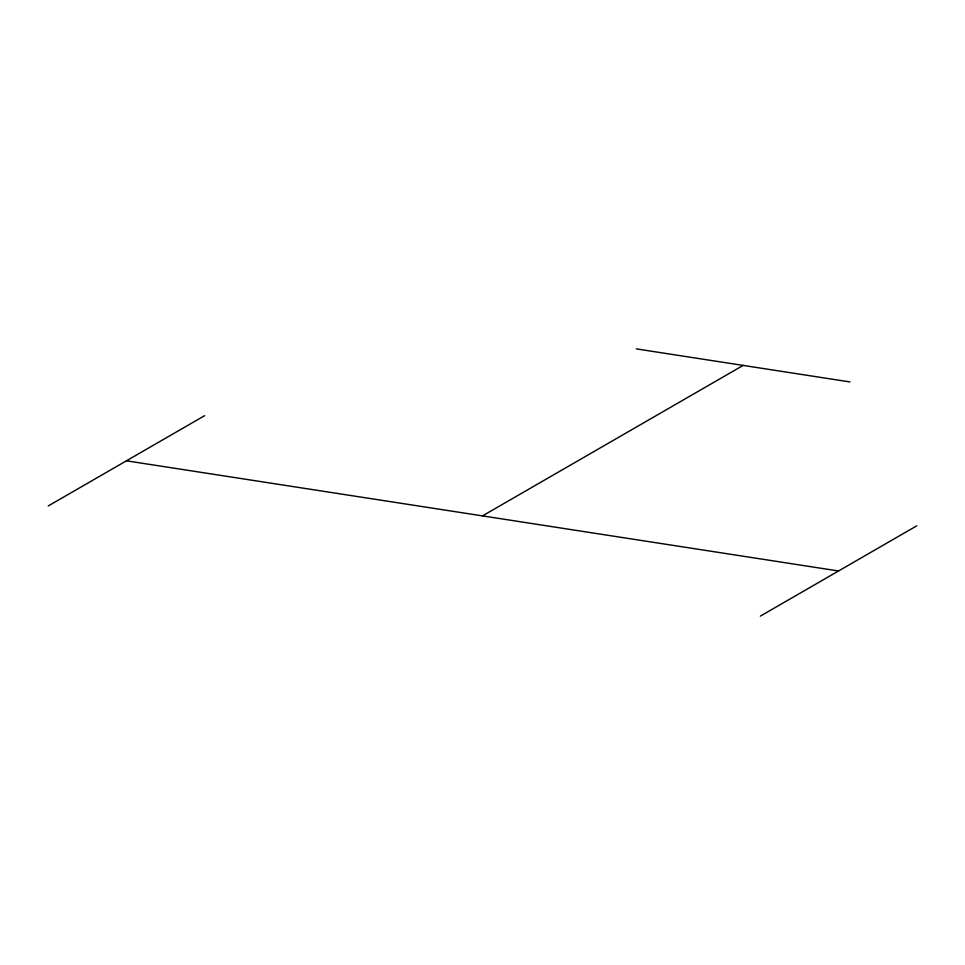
<?xml version="1.0" encoding="UTF-8"?>
<svg xmlns="http://www.w3.org/2000/svg" width="965" height="965" viewBox="0 0 965 965"><rect width="100%" height="100%" fill="white"/><g stroke="black" fill="none" stroke-linecap="round" stroke-linejoin="round"><path stroke-width="1.45" d="M48.25 505.95L204.64 415.662M482.5 515.889L743.147 365.409M760.36 616.116L916.75 525.829M636.333 348.884L849.972 381.935M126.439 460.812L838.561 570.978"/></g></svg>
